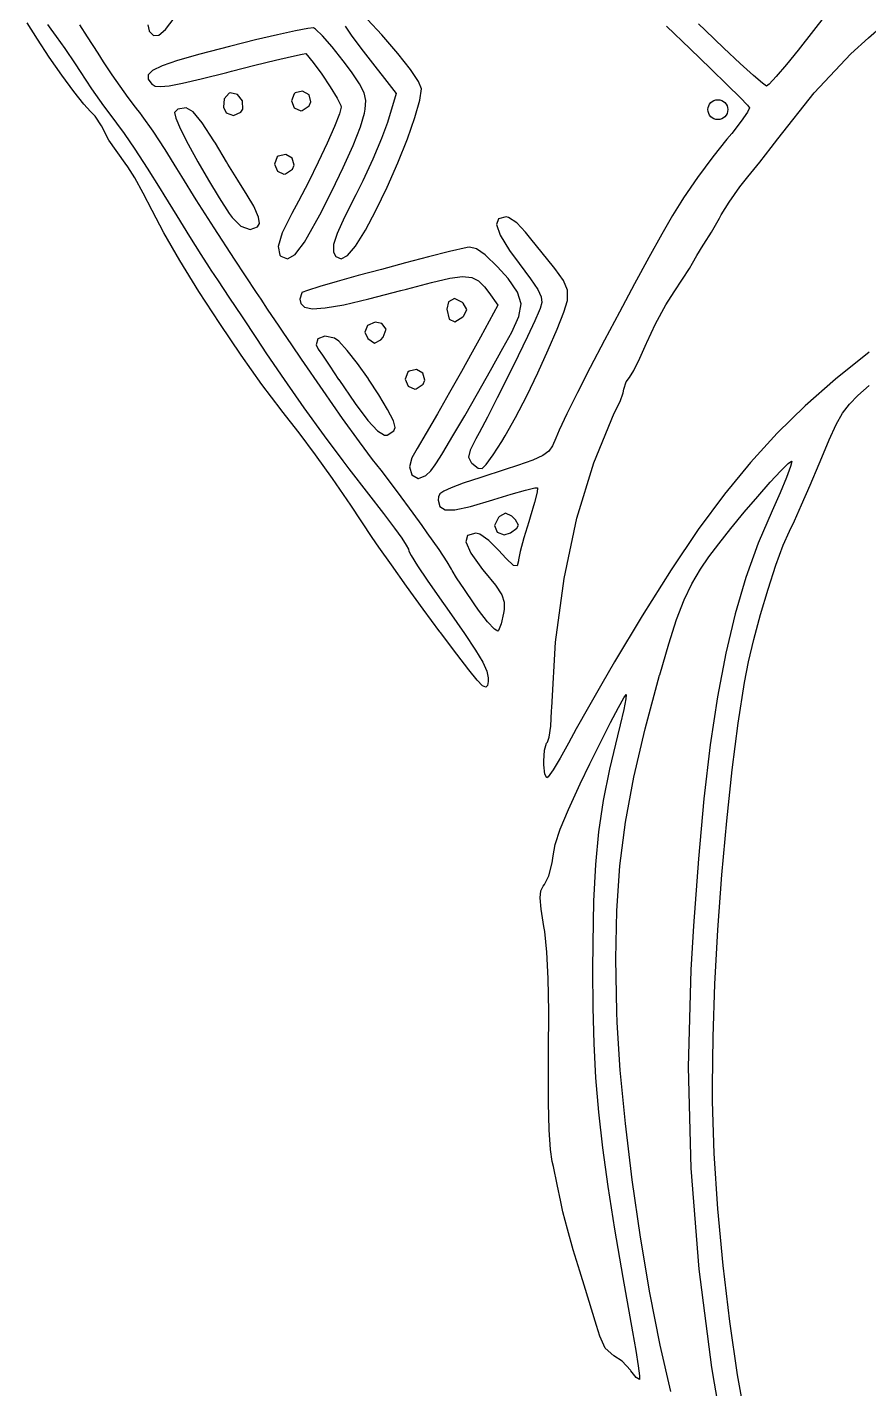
# Model space of a CAD drawing. Header units: inches. Extents: x -2.16 to 7.19, y -6.87 to -1.22.
# Drawn here: x 3.287 to 3.785, y -5.221 to -4.414 of the extents above; entities that cross this region are included whole.
import ezdxf

# ---------------------------------------------------------------- set-up
doc = ezdxf.new("R2010")
doc.units = ezdxf.units.IN
doc.header["$MEASUREMENT"] = 0
doc.layers.add('Front', color=13, linetype='CONTINUOUS', true_color=0xc83434)

msp = doc.modelspace()

# ---------------------------------------------------------------- linework, layer by layer
at = {"layer": 'Front', "linetype": 'CONTINUOUS'}
for p, q in [((3.76042, -4.40628), (3.74361, -4.42766)), ((3.29256, -4.42122), (3.28656, -4.41158)), ((3.29851, -4.41257), (3.30053, -4.4153)), ((3.32237, -4.41983), (3.31769, -4.41282)), ((3.35804, -4.41282), (3.35883, -4.41626)), ((3.36858, -4.41549), (3.37376, -4.40869)), ((3.45632, -4.41451), (3.45296, -4.41486)), ((3.45751, -4.41523), (3.45632, -4.41451)), ((3.47499, -4.41347), (3.47854, -4.41879)), ((3.49679, -4.41875), (3.48835, -4.4096)), ((3.66556, -4.41358), (3.6795, -4.42692)), ((3.68852, -4.41592), (3.6846, -4.41213)), ((3.78525, -4.42035), (3.7934, -4.41329)), ((3.29965, -4.43192), (3.29256, -4.42122)), ((3.30053, -4.4153), (3.3038, -4.41957)), ((3.3038, -4.41957), (3.30888, -4.42682)), ((3.32862, -4.42958), (3.32237, -4.41983)), ((3.35883, -4.41626), (3.35892, -4.41641)), ((3.35892, -4.41641), (3.36148, -4.41899)), ((3.36148, -4.41899), (3.36459, -4.41881)), ((3.36459, -4.41881), (3.36858, -4.41549)), ((3.42193, -4.42171), (3.4073, -4.42533)), ((3.43495, -4.41864), (3.42193, -4.42171)), ((3.44556, -4.41629), (3.43495, -4.41864)), ((3.45296, -4.41486), (3.44556, -4.41629)), ((3.46159, -4.4192), (3.45751, -4.41523)), ((3.46732, -4.42578), (3.46159, -4.4192)), ((3.47854, -4.41879), (3.48433, -4.4265)), ((3.50632, -4.42978), (3.49679, -4.41875)), ((3.69958, -4.42648), (3.68852, -4.41592)), ((3.77485, -4.42983), (3.78525, -4.42035)), ((3.30888, -4.42682), (3.31491, -4.43579)), ((3.33183, -4.4346), (3.32862, -4.42958)), ((3.38882, -4.43013), (3.37568, -4.43387)), ((3.40639, -4.42556), (3.38882, -4.43013)), ((3.4073, -4.42533), (3.40639, -4.42556)), ((3.44333, -4.43144), (3.44958, -4.43004)), ((3.44958, -4.43004), (3.45171, -4.42971)), ((3.45171, -4.42971), (3.45604, -4.43496)), ((3.47386, -4.43405), (3.46732, -4.42578)), ((3.48433, -4.4265), (3.49268, -4.43723)), ((3.51374, -4.43921), (3.50632, -4.42978)), ((3.6795, -4.42692), (3.69167, -4.43866)), ((3.70928, -4.43559), (3.69958, -4.42648)), ((3.74361, -4.42766), (3.73661, -4.43634)), ((3.753, -4.45303), (3.77485, -4.42983)), ((3.30711, -4.44264), (3.29965, -4.43192)), ((3.31491, -4.43579), (3.31787, -4.4403)), ((3.33698, -4.44231), (3.33183, -4.4346)), ((3.36651, -4.437), (3.36087, -4.43974)), ((3.37568, -4.43387), (3.36651, -4.437)), ((3.4076, -4.44026), (3.42157, -4.43673)), ((3.42157, -4.43673), (3.43373, -4.43373)), ((3.43373, -4.43373), (3.44333, -4.43144)), ((3.45604, -4.43496), (3.46116, -4.44199)), ((3.47875, -4.4406), (3.47386, -4.43405)), ((3.49268, -4.43723), (3.49841, -4.44453)), ((3.69167, -4.43866), (3.70168, -4.4484)), ((3.71708, -4.44273), (3.70928, -4.43559)), ((3.73661, -4.43634), (3.73064, -4.44333)), ((3.31417, -4.4523), (3.30711, -4.44264)), ((3.31787, -4.4403), (3.32475, -4.45062)), ((3.3392, -4.44563), (3.33698, -4.44231)), ((3.34637, -4.45578), (3.3392, -4.44563)), ((3.36087, -4.43974), (3.35829, -4.44231)), ((3.35829, -4.44231), (3.35831, -4.44494)), ((3.35831, -4.44494), (3.36049, -4.44786)), ((3.37854, -4.44735), (3.3897, -4.44476)), ((3.3897, -4.44476), (3.40489, -4.44096)), ((3.40489, -4.44096), (3.4076, -4.44026)), ((3.46116, -4.44199), (3.4662, -4.4495)), ((3.48364, -4.44776), (3.47875, -4.4406)), ((3.49841, -4.44453), (3.50531, -4.45334)), ((3.51855, -4.44641), (3.51374, -4.43921)), ((3.52027, -4.45074), (3.51855, -4.44641)), ((3.72242, -4.44738), (3.71708, -4.44273)), ((3.73064, -4.44333), (3.72641, -4.44781)), ((3.3201, -4.45984), (3.31417, -4.4523)), ((3.32475, -4.45062), (3.33183, -4.46073)), ((3.36049, -4.44786), (3.36055, -4.44792)), ((3.36055, -4.44792), (3.36242, -4.44903)), ((3.36242, -4.44903), (3.36559, -4.44938)), ((3.36559, -4.44938), (3.37074, -4.44886)), ((3.37074, -4.44886), (3.37854, -4.44735)), ((3.40632, -4.45321), (3.40339, -4.45656)), ((3.40689, -4.45304), (3.40632, -4.45321)), ((3.4112, -4.45404), (3.40689, -4.45304)), ((3.41414, -4.4578), (3.4112, -4.45404)), ((3.44475, -4.45355), (3.44315, -4.4578)), ((3.4454, -4.45299), (3.44475, -4.45355)), ((3.44978, -4.45203), (3.4454, -4.45299)), ((3.45364, -4.45418), (3.44978, -4.45203)), ((3.45479, -4.45839), (3.45364, -4.45418)), ((3.4662, -4.4495), (3.47029, -4.45615)), ((3.48628, -4.45305), (3.48364, -4.44776)), ((3.48722, -4.45767), (3.48628, -4.45305)), ((3.50531, -4.45334), (3.50007, -4.47057)), ((3.5193, -4.45732), (3.52027, -4.45074)), ((3.70168, -4.4484), (3.70913, -4.45578)), ((3.72475, -4.44905), (3.72242, -4.44738)), ((3.72641, -4.44781), (3.72475, -4.44905)), ((3.7315, -4.4803), (3.753, -4.45303)), ((3.32416, -4.46418), (3.3201, -4.45984)), ((3.33183, -4.46073), (3.33789, -4.46893)), ((3.35084, -4.46163), (3.34637, -4.45578)), ((3.35213, -4.46333), (3.35084, -4.46163)), ((3.37582, -4.46275), (3.37388, -4.46472)), ((3.3807, -4.462), (3.37582, -4.46275)), ((3.38487, -4.46434), (3.3807, -4.462)), ((3.40339, -4.45656), (3.40288, -4.46163)), ((3.40288, -4.46163), (3.40442, -4.46488)), ((3.41328, -4.46451), (3.41436, -4.46277)), ((3.41422, -4.45791), (3.41414, -4.4578)), ((3.41436, -4.46277), (3.41422, -4.45791)), ((3.44315, -4.4578), (3.44484, -4.4619)), ((3.44484, -4.4619), (3.44877, -4.46367)), ((3.44959, -4.46358), (3.45377, -4.4607)), ((3.45377, -4.4607), (3.45479, -4.45839)), ((3.47029, -4.45615), (3.47255, -4.46064)), ((3.47274, -4.46148), (3.47165, -4.46551)), ((3.47255, -4.46064), (3.47274, -4.46148)), ((3.48659, -4.46504), (3.487, -4.4628)), ((3.487, -4.4628), (3.48722, -4.45767)), ((3.5164, -4.46761), (3.5193, -4.45732)), ((3.70913, -4.45578), (3.71362, -4.46041)), ((3.71362, -4.46041), (3.7148, -4.46184)), ((3.7148, -4.46184), (3.71364, -4.4645)), ((3.32678, -4.46686), (3.32416, -4.46418)), ((3.33062, -4.47269), (3.32678, -4.46686)), ((3.33789, -4.46893), (3.33954, -4.47102)), ((3.33954, -4.47102), (3.34404, -4.47711)), ((3.35322, -4.46472), (3.35213, -4.46333)), ((3.35475, -4.46668), (3.35322, -4.46472)), ((3.36121, -4.47578), (3.35475, -4.46668)), ((3.37388, -4.46472), (3.37462, -4.46798)), ((3.37462, -4.46798), (3.37752, -4.47455)), ((3.39034, -4.47076), (3.38487, -4.46434)), ((3.39728, -4.48155), (3.39034, -4.47076)), ((3.40442, -4.46488), (3.40894, -4.46652)), ((3.40894, -4.46652), (3.41328, -4.46451)), ((3.44877, -4.46367), (3.44959, -4.46358)), ((3.47165, -4.46551), (3.46869, -4.47297)), ((3.48406, -4.47313), (3.48659, -4.46504)), ((3.50007, -4.47057), (3.49663, -4.48015)), ((3.51197, -4.48033), (3.5164, -4.46761)), ((3.70988, -4.46993), (3.70421, -4.47716)), ((3.71364, -4.4645), (3.70988, -4.46993)), ((3.33485, -4.48101), (3.33062, -4.47269)), ((3.34404, -4.47711), (3.35034, -4.48637)), ((3.36842, -4.48671), (3.36121, -4.47578)), ((3.37752, -4.47455), (3.38204, -4.48349)), ((3.46869, -4.47297), (3.46432, -4.48287)), ((3.4797, -4.48418), (3.48406, -4.47313)), ((3.70421, -4.47716), (3.70135, -4.48059)), ((3.34462, -4.49477), (3.33485, -4.48101)), ((3.35034, -4.48637), (3.3577, -4.49768)), ((3.37524, -4.4978), (3.36842, -4.48671)), ((3.38204, -4.48349), (3.3877, -4.49389)), ((3.39812, -4.48296), (3.39728, -4.48155)), ((3.4047, -4.49388), (3.39812, -4.48296)), ((3.46432, -4.48287), (3.45901, -4.4942)), ((3.47394, -4.49722), (3.4797, -4.48418)), ((3.49663, -4.48015), (3.49152, -4.49229)), ((3.50637, -4.49446), (3.51197, -4.48033)), ((3.70135, -4.48059), (3.69309, -4.49091)), ((3.72079, -4.49422), (3.7277, -4.48537)), ((3.7277, -4.48537), (3.7315, -4.4803)), ((3.34622, -4.49685), (3.34462, -4.49477)), ((3.3877, -4.49389), (3.39397, -4.5048)), ((3.40557, -4.4953), (3.4047, -4.49388)), ((3.43475, -4.49105), (3.43315, -4.4953)), ((3.4354, -4.49049), (3.43475, -4.49105)), ((3.43978, -4.48953), (3.4354, -4.49049)), ((3.44364, -4.49168), (3.43978, -4.48953)), ((3.44479, -4.49589), (3.44364, -4.49168)), ((3.45901, -4.4942), (3.45323, -4.50598)), ((3.49152, -4.49229), (3.48552, -4.50519)), ((3.5, -4.50894), (3.50637, -4.49446)), ((3.69309, -4.49091), (3.68395, -4.50321)), ((3.71385, -4.5028), (3.72079, -4.49422)), ((3.35032, -4.50343), (3.34622, -4.49685)), ((3.3577, -4.49768), (3.36537, -4.50991)), ((3.37814, -4.50265), (3.37524, -4.4978)), ((3.38675, -4.51655), (3.37814, -4.50265)), ((3.41144, -4.50484), (3.40557, -4.4953)), ((3.43315, -4.4953), (3.43484, -4.4994)), ((3.43484, -4.4994), (3.43877, -4.50117)), ((3.43877, -4.50117), (3.43959, -4.50108)), ((3.43959, -4.50108), (3.44377, -4.4982)), ((3.44377, -4.4982), (3.44479, -4.49589)), ((3.46724, -4.51126), (3.47394, -4.49722)), ((3.68395, -4.50321), (3.67563, -4.51521)), ((3.70909, -4.50884), (3.71385, -4.5028)), ((3.35535, -4.51251), (3.35032, -4.50343)), ((3.36537, -4.50991), (3.36758, -4.51352)), ((3.39397, -4.5048), (3.40034, -4.51531)), ((3.417, -4.51365), (3.41144, -4.50484)), ((3.45323, -4.50598), (3.44742, -4.51721)), ((3.46004, -4.52532), (3.46724, -4.51126)), ((3.48552, -4.50519), (3.48129, -4.51356)), ((3.49325, -4.52277), (3.5, -4.50894)), ((3.70272, -4.51777), (3.70909, -4.50884)), ((3.36055, -4.5228), (3.35535, -4.51251)), ((3.36758, -4.51352), (3.37523, -4.52603)), ((3.39735, -4.53314), (3.38675, -4.51655)), ((3.40034, -4.51531), (3.40631, -4.52447)), ((3.42087, -4.52031), (3.417, -4.51365)), ((3.44742, -4.51721), (3.44336, -4.52463)), ((3.48129, -4.51356), (3.47458, -4.52675)), ((3.67395, -4.51777), (3.66915, -4.52566)), ((3.67563, -4.51521), (3.67395, -4.51777)), ((3.69804, -4.5253), (3.70272, -4.51777)), ((3.36751, -4.53606), (3.36055, -4.5228)), ((3.37523, -4.52603), (3.38277, -4.53818)), ((3.40631, -4.52447), (3.40805, -4.52696)), ((3.40805, -4.52696), (3.41326, -4.53201)), ((3.42369, -4.52672), (3.42087, -4.52031)), ((3.42426, -4.53053), (3.42369, -4.52672)), ((3.44336, -4.52463), (3.43765, -4.53605)), ((3.45278, -4.53842), (3.46004, -4.52532)), ((3.47458, -4.52675), (3.47029, -4.53636)), ((3.48701, -4.53435), (3.49325, -4.52277)), ((3.57041, -4.52655), (3.56591, -4.52765)), ((3.57194, -4.52689), (3.57041, -4.52655)), ((3.57683, -4.53008), (3.57194, -4.52689)), ((3.66915, -4.52566), (3.6627, -4.53691)), ((3.69214, -4.53562), (3.69698, -4.52723)), ((3.69698, -4.52723), (3.69804, -4.5253)), ((3.4094, -4.55164), (3.39735, -4.53314)), ((3.41326, -4.53201), (3.41872, -4.53396)), ((3.41872, -4.53396), (3.42303, -4.53248)), ((3.42303, -4.53248), (3.42426, -4.53053)), ((3.48109, -4.54391), (3.48701, -4.53435)), ((3.56591, -4.52765), (3.56471, -4.53114)), ((3.56471, -4.53114), (3.56691, -4.53732)), ((3.58202, -4.53554), (3.57683, -4.53008)), ((3.58518, -4.53957), (3.58202, -4.53554)), ((3.37704, -4.55251), (3.36751, -4.53606)), ((3.38277, -4.53818), (3.38943, -4.54877)), ((3.43765, -4.53605), (3.43536, -4.54417)), ((3.44645, -4.54743), (3.45086, -4.5416)), ((3.45086, -4.5416), (3.45278, -4.53842)), ((3.4682, -4.54303), (3.4681, -4.54743)), ((3.47029, -4.53636), (3.4682, -4.54303)), ((3.56691, -4.53732), (3.57257, -4.54648)), ((3.59184, -4.54792), (3.58518, -4.53957)), ((3.6627, -4.53691), (3.65501, -4.55074)), ((3.68358, -4.54944), (3.68738, -4.54331)), ((3.68738, -4.54331), (3.68771, -4.5428)), ((3.68771, -4.5428), (3.69214, -4.53562)), ((3.38943, -4.54877), (3.39447, -4.55661)), ((3.42241, -4.57129), (3.4094, -4.55164)), ((3.43536, -4.54417), (3.43641, -4.54929)), ((3.43641, -4.54929), (3.43692, -4.54988)), ((3.43692, -4.54988), (3.44085, -4.55151)), ((3.44085, -4.55151), (3.44539, -4.54883)), ((3.44539, -4.54883), (3.44645, -4.54743)), ((3.4681, -4.54743), (3.46951, -4.54997)), ((3.46951, -4.54997), (3.47265, -4.55137)), ((3.47265, -4.55137), (3.47641, -4.54947)), ((3.47641, -4.54947), (3.48109, -4.54391)), ((3.5245, -4.5503), (3.51075, -4.55388)), ((3.53697, -4.54717), (3.5245, -4.5503)), ((3.54728, -4.54472), (3.53697, -4.54717)), ((3.54879, -4.54451), (3.54728, -4.54472)), ((3.55294, -4.54547), (3.54879, -4.54451)), ((3.55812, -4.54914), (3.55294, -4.54547)), ((3.56534, -4.55615), (3.55812, -4.54914)), ((3.57257, -4.54648), (3.57811, -4.55411)), ((3.59853, -4.55617), (3.59184, -4.54792)), ((3.65501, -4.55074), (3.64651, -4.56635)), ((3.68103, -4.55402), (3.68358, -4.54944)), ((3.38832, -4.57079), (3.37704, -4.55251)), ((3.39447, -4.55661), (3.39545, -4.5581)), ((3.39545, -4.5581), (3.39973, -4.56451)), ((3.49658, -4.55766), (3.48283, -4.56141)), ((3.51075, -4.55388), (3.49658, -4.55766)), ((3.57176, -4.56318), (3.56534, -4.55615)), ((3.57811, -4.55411), (3.58496, -4.56332)), ((3.59928, -4.55709), (3.59853, -4.55617)), ((3.60456, -4.56437), (3.59928, -4.55709)), ((3.67513, -4.56346), (3.67917, -4.55723)), ((3.67917, -4.55723), (3.68103, -4.55402)), ((3.39973, -4.56451), (3.4061, -4.57408)), ((3.47038, -4.5649), (3.46009, -4.56789)), ((3.48283, -4.56141), (3.47038, -4.5649)), ((3.5115, -4.56934), (3.52623, -4.56542)), ((3.52623, -4.56542), (3.53701, -4.56294)), ((3.53701, -4.56294), (3.54469, -4.56193)), ((3.54469, -4.56193), (3.55014, -4.56244)), ((3.55014, -4.56244), (3.55419, -4.56449)), ((3.55419, -4.56449), (3.55771, -4.56812)), ((3.5773, -4.57111), (3.57176, -4.56318)), ((3.58496, -4.56332), (3.5892, -4.56958)), ((3.60687, -4.56997), (3.60456, -4.56437)), ((3.64651, -4.56635), (3.63762, -4.58295)), ((3.67002, -4.57093), (3.67513, -4.56346)), ((3.40065, -4.58982), (3.38832, -4.57079)), ((3.4061, -4.57408), (3.41389, -4.58581)), ((3.42518, -4.57543), (3.42241, -4.57129)), ((3.4291, -4.58128), (3.42518, -4.57543)), ((3.4493, -4.57152), (3.4482, -4.57543)), ((3.4482, -4.57543), (3.44872, -4.57797)), ((3.44941, -4.57144), (3.4493, -4.57152)), ((3.45281, -4.57015), (3.44941, -4.57144)), ((3.46009, -4.56789), (3.45281, -4.57015)), ((3.47425, -4.57863), (3.48905, -4.57522)), ((3.48905, -4.57522), (3.50809, -4.57027)), ((3.50809, -4.57027), (3.5115, -4.56934)), ((3.53991, -4.57492), (3.53634, -4.57688)), ((3.54465, -4.57738), (3.53991, -4.57492)), ((3.55771, -4.56812), (3.56018, -4.57145)), ((3.56018, -4.57145), (3.56546, -4.57886)), ((3.57932, -4.5782), (3.5773, -4.57111)), ((3.5892, -4.56958), (3.59127, -4.57391)), ((3.59127, -4.57391), (3.59161, -4.57735)), ((3.60677, -4.5761), (3.6069, -4.57541)), ((3.6069, -4.57541), (3.60687, -4.56997)), ((3.66516, -4.57861), (3.67002, -4.57093)), ((3.43584, -4.59132), (3.4291, -4.58128)), ((3.44872, -4.57797), (3.45092, -4.58016)), ((3.45092, -4.58016), (3.45561, -4.58104)), ((3.45561, -4.58104), (3.46325, -4.58055)), ((3.46325, -4.58055), (3.47425, -4.57863)), ((3.53634, -4.57688), (3.53525, -4.58128)), ((3.53525, -4.58128), (3.53662, -4.58716)), ((3.54503, -4.57776), (3.54465, -4.57738)), ((3.54722, -4.58143), (3.54503, -4.57776)), ((3.54536, -4.58517), (3.54722, -4.58143)), ((3.56546, -4.57886), (3.55525, -4.59781)), ((3.57808, -4.58569), (3.57932, -4.5782)), ((3.59013, -4.58227), (3.58756, -4.58817)), ((3.59065, -4.58091), (3.59013, -4.58227)), ((3.59161, -4.57735), (3.59065, -4.58091)), ((3.60077, -4.59314), (3.60469, -4.58301)), ((3.60469, -4.58301), (3.60677, -4.5761)), ((3.63762, -4.58295), (3.62875, -4.59974)), ((3.65894, -4.58998), (3.66516, -4.57861)), ((3.41335, -4.60856), (3.40065, -4.58982)), ((3.41389, -4.58581), (3.42245, -4.59867)), ((3.4383, -4.59495), (3.43584, -4.59132)), ((3.48823, -4.59086), (3.48665, -4.59495)), ((3.49287, -4.58905), (3.48823, -4.59086)), ((3.49686, -4.58986), (3.49287, -4.58905)), ((3.49941, -4.59319), (3.49686, -4.58986)), ((3.53662, -4.58716), (3.5401, -4.5888)), ((3.5401, -4.5888), (3.54476, -4.58586)), ((3.54476, -4.58586), (3.54536, -4.58517)), ((3.57387, -4.59483), (3.57808, -4.58569)), ((3.58756, -4.58817), (3.58323, -4.5974)), ((3.65381, -4.60095), (3.65894, -4.58998)), ((3.42245, -4.59867), (3.4285, -4.60779)), ((3.44337, -4.60242), (3.4383, -4.59495)), ((3.45894, -4.59892), (3.45785, -4.60242)), ((3.46298, -4.59732), (3.45894, -4.59892)), ((3.46873, -4.59847), (3.46298, -4.59732)), ((3.4712, -4.60031), (3.46873, -4.59847)), ((3.48665, -4.59495), (3.48845, -4.59874)), ((3.48845, -4.59874), (3.49248, -4.60135)), ((3.49248, -4.60135), (3.49619, -4.59954)), ((3.49619, -4.59954), (3.49766, -4.59791)), ((3.49766, -4.59791), (3.49941, -4.59319)), ((3.55525, -4.59781), (3.55029, -4.60685)), ((3.56861, -4.60446), (3.57387, -4.59483)), ((3.58323, -4.5974), (3.57769, -4.60884)), ((3.59549, -4.60547), (3.60077, -4.59314)), ((3.62875, -4.59974), (3.62033, -4.61594)), ((3.4285, -4.60779), (3.43885, -4.62302)), ((3.44918, -4.61096), (3.44337, -4.60242)), ((3.45785, -4.60242), (3.45906, -4.60494)), ((3.45906, -4.60494), (3.46161, -4.60859)), ((3.4762, -4.60575), (3.4712, -4.60031)), ((3.48231, -4.61355), (3.4762, -4.60575)), ((3.55029, -4.60685), (3.54396, -4.61819)), ((3.56126, -4.61765), (3.56861, -4.60446)), ((3.5893, -4.61898), (3.59549, -4.60547)), ((3.64974, -4.61022), (3.65365, -4.60134)), ((3.65365, -4.60134), (3.65381, -4.60095)), ((3.78576, -4.60683), (3.76582, -4.62283)), ((3.42573, -4.62594), (3.41335, -4.60856)), ((3.46192, -4.62945), (3.44918, -4.61096)), ((3.46161, -4.60859), (3.46597, -4.61503)), ((3.46597, -4.61503), (3.47119, -4.62289)), ((3.48881, -4.62266), (3.48231, -4.61355)), ((3.57769, -4.60884), (3.57151, -4.62139)), ((3.62033, -4.61594), (3.61277, -4.63074)), ((3.64611, -4.61753), (3.64974, -4.61022)), ((3.43885, -4.62302), (3.45063, -4.63978)), ((3.47119, -4.62289), (3.47127, -4.623)), ((3.47127, -4.623), (3.48092, -4.63716)), ((3.4889, -4.6228), (3.48881, -4.62266)), ((3.49501, -4.63205), (3.4889, -4.6228)), ((3.51225, -4.61855), (3.51065, -4.6228)), ((3.51065, -4.6228), (3.51234, -4.6269)), ((3.5129, -4.61799), (3.51225, -4.61855)), ((3.51728, -4.61703), (3.5129, -4.61799)), ((3.52114, -4.61918), (3.51728, -4.61703)), ((3.52229, -4.62339), (3.52114, -4.61918)), ((3.52127, -4.6257), (3.52229, -4.62339)), ((3.54396, -4.61819), (3.5369, -4.6307)), ((3.55355, -4.63123), (3.56126, -4.61765)), ((3.57151, -4.62139), (3.56522, -4.63392)), ((3.58267, -4.63264), (3.5893, -4.61898)), ((3.64173, -4.62441), (3.64355, -4.62174)), ((3.64355, -4.62174), (3.64611, -4.61753)), ((3.76582, -4.62283), (3.74776, -4.63864)), ((3.43709, -4.6409), (3.42573, -4.62594)), ((3.47354, -4.64601), (3.46192, -4.62945)), ((3.50019, -4.64067), (3.49501, -4.63205)), ((3.51234, -4.6269), (3.51627, -4.62867)), ((3.51627, -4.62867), (3.51709, -4.62858)), ((3.51709, -4.62858), (3.52127, -4.6257)), ((3.5369, -4.6307), (3.52975, -4.64323)), ((3.54595, -4.6444), (3.55355, -4.63123)), ((3.61277, -4.63074), (3.60649, -4.64336)), ((3.63799, -4.63596), (3.63992, -4.63083)), ((3.63992, -4.63083), (3.64025, -4.62865)), ((3.64025, -4.62865), (3.64173, -4.62441)), ((3.77907, -4.63244), (3.7858, -4.62657)), ((3.45063, -4.63978), (3.46261, -4.65638)), ((3.48092, -4.63716), (3.48851, -4.64718)), ((3.56522, -4.63392), (3.55938, -4.64533)), ((3.57608, -4.64544), (3.58267, -4.63264)), ((3.63452, -4.64288), (3.63799, -4.63596)), ((3.74776, -4.63864), (3.73109, -4.65484)), ((3.76998, -4.64287), (3.77403, -4.63751)), ((3.77403, -4.63751), (3.77907, -4.63244)), ((3.43754, -4.64146), (3.43709, -4.6409)), ((3.44783, -4.65466), (3.43754, -4.64146)), ((3.48352, -4.65988), (3.47354, -4.64601)), ((3.48851, -4.64718), (3.49427, -4.65335)), ((3.50365, -4.64749), (3.50019, -4.64067)), ((3.50468, -4.65145), (3.50365, -4.64749)), ((3.52975, -4.64323), (3.52316, -4.65467)), ((3.53893, -4.65638), (3.54595, -4.6444)), ((3.55938, -4.64533), (3.55454, -4.65451)), ((3.56998, -4.65634), (3.57608, -4.64544)), ((3.60649, -4.64336), (3.60192, -4.653)), ((3.62241, -4.67226), (3.63452, -4.64288)), ((3.76621, -4.6496), (3.76998, -4.64287)), ((3.45753, -4.66765), (3.44783, -4.65466)), ((3.46261, -4.65638), (3.47359, -4.6711)), ((3.49427, -4.65335), (3.49846, -4.65594)), ((3.49846, -4.65594), (3.49991, -4.65602)), ((3.49991, -4.65602), (3.50385, -4.65332)), ((3.50385, -4.65332), (3.50468, -4.65145)), ((3.52316, -4.65467), (3.51778, -4.66389)), ((3.53293, -4.66636), (3.53893, -4.65638)), ((3.55454, -4.65451), (3.55254, -4.65815)), ((3.56798, -4.65966), (3.56998, -4.65634)), ((3.60192, -4.653), (3.59986, -4.6578)), ((3.73109, -4.65484), (3.7153, -4.67206)), ((3.76199, -4.6588), (3.76621, -4.6496)), ((3.49134, -4.6703), (3.48352, -4.65988)), ((3.51778, -4.66389), (3.51449, -4.66934)), ((3.55254, -4.65815), (3.54912, -4.6648)), ((3.56286, -4.66762), (3.56798, -4.65966)), ((3.59797, -4.66225), (3.59573, -4.66548)), ((3.59986, -4.6578), (3.59797, -4.66225)), ((3.75663, -4.67155), (3.76199, -4.6588)), ((3.46745, -4.68155), (3.45753, -4.66765)), ((3.47359, -4.6711), (3.47725, -4.67586)), ((3.49631, -4.67671), (3.49134, -4.6703)), ((3.51449, -4.66934), (3.51312, -4.67465)), ((3.52844, -4.67356), (3.53133, -4.66892)), ((3.53133, -4.66892), (3.53293, -4.66636)), ((3.54912, -4.6648), (3.54826, -4.66892)), ((3.54826, -4.66892), (3.54969, -4.6721)), ((3.54969, -4.6721), (3.55009, -4.67261)), ((3.55009, -4.67261), (3.55397, -4.67554)), ((3.5587, -4.67336), (3.56286, -4.66762)), ((3.58635, -4.67069), (3.57729, -4.67384)), ((3.59218, -4.6681), (3.58635, -4.67069)), ((3.59573, -4.66548), (3.59218, -4.6681)), ((3.61248, -4.70522), (3.62241, -4.67226)), ((3.7153, -4.67206), (3.69991, -4.69089)), ((3.73333, -4.67705), (3.73776, -4.67267)), ((3.73776, -4.67267), (3.73975, -4.67141)), ((3.73979, -4.67147), (3.7391, -4.6745)), ((3.73975, -4.67141), (3.73979, -4.67147)), ((3.75604, -4.67298), (3.75663, -4.67155)), ((3.47725, -4.67586), (3.48889, -4.69087)), ((3.50604, -4.68954), (3.49631, -4.67671)), ((3.51312, -4.67465), (3.51466, -4.67941)), ((3.51466, -4.67941), (3.51842, -4.68155)), ((3.51854, -4.68155), (3.52281, -4.67983)), ((3.52281, -4.67983), (3.5259, -4.67717)), ((3.5259, -4.67717), (3.52844, -4.67356)), ((3.55397, -4.67554), (3.55625, -4.6758)), ((3.57, -4.67622), (3.55542, -4.68096)), ((3.55625, -4.6758), (3.5587, -4.67336)), ((3.57729, -4.67384), (3.57, -4.67622)), ((3.72708, -4.68382), (3.73333, -4.67705)), ((3.7391, -4.6745), (3.73666, -4.68108)), ((3.75073, -4.68552), (3.75604, -4.67298)), ((3.47837, -4.69748), (3.46745, -4.68155)), ((3.51842, -4.68155), (3.51854, -4.68155)), ((3.53785, -4.68708), (3.53352, -4.68908)), ((3.54493, -4.68448), (3.53785, -4.68708)), ((3.55542, -4.68096), (3.54493, -4.68448)), ((3.5735, -4.69099), (3.58199, -4.68858)), ((3.58199, -4.68858), (3.58753, -4.68724)), ((3.58753, -4.68724), (3.58915, -4.68711)), ((3.58915, -4.68711), (3.58887, -4.68974)), ((3.71964, -4.69225), (3.72708, -4.68382)), ((3.73666, -4.68108), (3.73285, -4.69023)), ((3.74568, -4.69717), (3.75073, -4.68552)), ((3.48889, -4.69087), (3.49777, -4.70242)), ((3.51537, -4.70213), (3.50604, -4.68954)), ((3.53039, -4.69249), (3.53025, -4.69443)), ((3.53025, -4.69443), (3.53115, -4.69829)), ((3.53125, -4.69078), (3.53039, -4.69249)), ((3.53352, -4.68908), (3.53125, -4.69078)), ((3.54939, -4.69823), (3.56264, -4.69433)), ((3.56264, -4.69433), (3.5631, -4.69418)), ((3.5631, -4.69418), (3.5735, -4.69099)), ((3.58731, -4.69593), (3.5848, -4.7045)), ((3.58887, -4.68974), (3.58731, -4.69593)), ((3.69991, -4.69089), (3.68441, -4.71194)), ((3.71164, -4.70162), (3.71964, -4.69225)), ((3.73285, -4.69023), (3.72814, -4.70077)), ((3.49111, -4.71655), (3.47837, -4.69748)), ((3.49777, -4.70242), (3.50422, -4.711)), ((3.52066, -4.70946), (3.51537, -4.70213)), ((3.53115, -4.69829), (3.53424, -4.70021)), ((3.53424, -4.70021), (3.54012, -4.70019)), ((3.54012, -4.70019), (3.54939, -4.69823)), ((3.56597, -4.70476), (3.56366, -4.70946)), ((3.5665, -4.70424), (3.56597, -4.70476)), ((3.57016, -4.7021), (3.5665, -4.70424)), ((3.57388, -4.70394), (3.57016, -4.7021)), ((3.57604, -4.7061), (3.57388, -4.70394)), ((3.5848, -4.7045), (3.5839, -4.70737)), ((3.70372, -4.7112), (3.71164, -4.70162)), ((3.72814, -4.70077), (3.71992, -4.72006)), ((3.74141, -4.70668), (3.74568, -4.69717)), ((3.50422, -4.711), (3.5086, -4.71707)), ((3.52376, -4.71376), (3.52066, -4.70946)), ((3.56366, -4.70946), (3.56513, -4.71336)), ((3.57302, -4.71391), (3.57683, -4.71101)), ((3.57775, -4.70927), (3.57604, -4.7061)), ((3.57683, -4.71101), (3.57775, -4.70927)), ((3.5839, -4.70737), (3.58102, -4.71689)), ((3.60489, -4.74094), (3.61248, -4.70522)), ((3.68441, -4.71194), (3.6683, -4.73581)), ((3.69649, -4.72028), (3.70372, -4.7112)), ((3.73481, -4.72115), (3.73847, -4.71282)), ((3.73847, -4.7128), (3.74141, -4.70668)), ((3.73847, -4.71282), (3.73847, -4.7128)), ((3.49502, -4.72231), (3.49111, -4.71655)), ((3.5086, -4.71707), (3.51125, -4.72112)), ((3.51125, -4.72112), (3.51251, -4.72361)), ((3.53068, -4.72367), (3.52376, -4.71376)), ((3.54753, -4.71534), (3.54653, -4.71927)), ((3.54653, -4.71927), (3.54951, -4.72595)), ((3.55248, -4.71405), (3.54753, -4.71534)), ((3.55481, -4.71472), (3.55248, -4.71405)), ((3.56016, -4.71834), (3.55481, -4.71472)), ((3.56592, -4.72405), (3.56016, -4.71834)), ((3.56513, -4.71336), (3.56923, -4.71496)), ((3.56923, -4.71496), (3.57302, -4.71391)), ((3.58102, -4.71689), (3.57886, -4.72483)), ((3.69059, -4.72811), (3.69649, -4.72028)), ((3.71992, -4.72006), (3.71266, -4.74025)), ((3.73046, -4.73305), (3.73481, -4.72115)), ((3.50242, -4.73287), (3.49502, -4.72231)), ((3.51251, -4.72361), (3.51275, -4.72472)), ((3.51275, -4.72472), (3.51413, -4.72735)), ((3.51413, -4.72735), (3.51795, -4.73332)), ((3.53561, -4.73112), (3.53068, -4.72367)), ((3.54951, -4.72595), (3.55648, -4.73549)), ((3.57041, -4.72909), (3.56592, -4.72405)), ((3.5748, -4.73312), (3.57041, -4.72909)), ((3.57886, -4.72483), (3.5778, -4.72979)), ((3.68568, -4.73529), (3.69059, -4.72811)), ((3.51146, -4.74549), (3.50242, -4.73287)), ((3.51795, -4.73332), (3.52372, -4.7419)), ((3.53799, -4.73538), (3.53561, -4.73112)), ((3.53839, -4.73616), (3.53799, -4.73538)), ((3.54113, -4.74056), (3.53839, -4.73616)), ((3.55648, -4.73549), (3.5577, -4.73696)), ((3.5577, -4.73696), (3.56417, -4.74495)), ((3.57709, -4.73347), (3.5748, -4.73312)), ((3.57775, -4.73039), (3.57709, -4.73347)), ((3.5778, -4.72979), (3.57775, -4.73039)), ((3.6683, -4.73581), (3.65109, -4.76312)), ((3.68056, -4.74401), (3.68568, -4.73529)), ((3.72582, -4.74722), (3.73046, -4.73305)), ((3.52372, -4.7419), (3.53097, -4.75238)), ((3.54573, -4.74752), (3.54113, -4.74056)), ((3.56417, -4.74495), (3.56788, -4.7505)), ((3.59984, -4.77859), (3.60489, -4.74094)), ((3.676, -4.75365), (3.68056, -4.74401)), ((3.71266, -4.74025), (3.70627, -4.76182)), ((3.52134, -4.75907), (3.51146, -4.74549)), ((3.53097, -4.75238), (3.53666, -4.76045)), ((3.55147, -4.75591), (3.54573, -4.74752)), ((3.56788, -4.7505), (3.5694, -4.75487)), ((3.72129, -4.76235), (3.72582, -4.74722)), ((3.53126, -4.7725), (3.52134, -4.75907)), ((3.53666, -4.76045), (3.54583, -4.77354)), ((3.55409, -4.75959), (3.55147, -4.75591)), ((3.55948, -4.76654), (3.55409, -4.75959)), ((3.569, -4.76137), (3.56748, -4.76777)), ((3.56934, -4.75932), (3.569, -4.76137)), ((3.5694, -4.75487), (3.56934, -4.75932)), ((3.67157, -4.76519), (3.676, -4.75365)), ((3.56358, -4.77098), (3.55948, -4.76654)), ((3.56748, -4.76777), (3.56587, -4.7718)), ((3.65109, -4.76312), (3.63473, -4.7903)), ((3.66688, -4.77963), (3.67157, -4.76519)), ((3.70627, -4.76182), (3.70067, -4.78525)), ((3.71729, -4.77715), (3.72129, -4.76235)), ((3.53155, -4.77289), (3.53126, -4.7725)), ((3.5412, -4.78577), (3.53155, -4.77289)), ((3.54583, -4.77354), (3.55234, -4.78333)), ((3.56565, -4.77208), (3.56358, -4.77098)), ((3.56587, -4.7718), (3.56565, -4.77208)), ((3.71422, -4.7903), (3.71729, -4.77715)), ((3.5483, -4.79504), (3.5412, -4.78577)), ((3.55234, -4.78333), (3.55659, -4.79052)), ((3.59752, -4.81737), (3.59984, -4.77859)), ((3.6615, -4.79796), (3.66688, -4.77963)), ((3.70067, -4.78525), (3.69578, -4.81101)), ((3.55659, -4.79052), (3.55896, -4.7958)), ((3.63473, -4.7903), (3.62715, -4.80328)), ((3.71188, -4.80253), (3.71422, -4.7903)), ((3.55326, -4.80112), (3.5483, -4.79504)), ((3.55648, -4.80444), (3.55326, -4.80112)), ((3.55896, -4.7958), (3.55982, -4.79984)), ((3.55978, -4.80191), (3.55934, -4.80441)), ((3.55982, -4.79984), (3.55978, -4.80191)), ((3.65282, -4.83004), (3.66144, -4.79814)), ((3.66144, -4.79814), (3.6615, -4.79796)), ((3.55838, -4.80539), (3.55648, -4.80444)), ((3.55934, -4.80441), (3.55838, -4.80539)), ((3.62715, -4.80328), (3.61924, -4.81713)), ((3.64026, -4.8116), (3.64164, -4.80961)), ((3.64165, -4.80961), (3.64143, -4.81224)), ((3.64164, -4.80961), (3.64165, -4.80961)), ((3.70806, -4.82671), (3.71188, -4.80253)), ((3.59746, -4.81938), (3.59752, -4.81737)), ((3.61924, -4.81713), (3.61204, -4.83002)), ((3.63241, -4.82631), (3.63707, -4.81739)), ((3.63707, -4.81739), (3.64026, -4.8116)), ((3.64143, -4.81224), (3.64016, -4.81861)), ((3.69578, -4.81101), (3.69151, -4.83957)), ((3.5969, -4.82839), (3.59746, -4.81938)), ((3.64016, -4.81861), (3.63805, -4.82764)), ((3.59599, -4.83504), (3.5969, -4.82839)), ((3.61204, -4.83002), (3.60748, -4.83842)), ((3.62665, -4.83766), (3.63241, -4.82631)), ((3.63643, -4.83413), (3.63169, -4.85389)), ((3.63805, -4.82764), (3.63643, -4.83413)), ((3.64613, -4.85868), (3.65282, -4.83004)), ((3.70449, -4.85439), (3.70806, -4.82671)), ((3.59325, -4.8426), (3.5945, -4.83845)), ((3.5945, -4.83845), (3.59491, -4.83801)), ((3.59491, -4.83801), (3.59599, -4.83504)), ((3.60748, -4.83842), (3.60252, -4.84738)), ((3.62013, -4.85078), (3.62665, -4.83766)), ((3.69151, -4.83957), (3.68778, -4.87142)), ((3.59275, -4.84919), (3.59325, -4.8426)), ((3.5928, -4.8513), (3.59275, -4.84919)), ((3.60252, -4.84738), (3.5983, -4.85438)), ((3.59345, -4.85683), (3.5928, -4.8513)), ((3.59463, -4.85904), (3.59345, -4.85683)), ((3.5983, -4.85438), (3.59541, -4.85843)), ((3.61434, -4.86271), (3.62013, -4.85078)), ((3.63169, -4.85389), (3.62802, -4.87246)), ((3.70124, -4.88464), (3.70449, -4.85439)), ((3.59541, -4.85843), (3.59463, -4.85904)), ((3.60738, -4.87782), (3.61434, -4.86271)), ((3.64121, -4.88535), (3.64613, -4.85868)), ((3.62802, -4.87246), (3.62532, -4.89098)), ((3.68778, -4.87142), (3.68451, -4.90703)), ((3.60254, -4.88957), (3.60738, -4.87782)), ((3.59959, -4.89853), (3.60254, -4.88957)), ((3.63791, -4.91131), (3.64121, -4.88535)), ((3.69841, -4.91652), (3.70124, -4.88464)), ((3.5983, -4.9053), (3.59959, -4.89853)), ((3.62532, -4.89098), (3.62345, -4.91053)), ((3.59774, -4.90942), (3.5983, -4.9053)), ((3.59578, -4.91718), (3.59774, -4.90942)), ((3.62345, -4.91053), (3.62232, -4.93223)), ((3.63606, -4.93786), (3.63791, -4.91131)), ((3.68451, -4.90703), (3.6816, -4.94687)), ((3.59246, -4.9232), (3.59326, -4.92223)), ((3.59326, -4.92223), (3.59578, -4.91718)), ((3.69607, -4.94909), (3.69841, -4.91652)), ((3.5906, -4.93025), (3.59101, -4.92609)), ((3.59123, -4.9369), (3.5906, -4.93025)), ((3.59101, -4.92609), (3.59246, -4.9232)), ((3.59287, -4.94723), (3.59123, -4.9369)), ((3.62232, -4.93223), (3.62178, -4.95719)), ((3.6355, -4.96626), (3.63606, -4.93786)), ((3.6816, -4.94687), (3.68001, -4.9728)), ((3.59333, -4.95014), (3.59287, -4.94723)), ((3.59464, -4.96245), (3.59333, -4.95014)), ((3.69429, -4.98141), (3.69607, -4.94909)), ((3.59545, -4.97809), (3.59464, -4.96245)), ((3.62178, -4.95719), (3.62171, -4.9728)), ((3.63606, -4.9978), (3.6355, -4.96626)), ((3.59579, -4.99762), (3.59545, -4.97809)), ((3.62171, -4.9728), (3.62187, -4.99544)), ((3.68001, -4.9728), (3.67839, -5.03063)), ((3.69317, -5.01254), (3.69429, -4.98141)), ((3.62187, -4.99544), (3.62245, -5.01651)), ((3.59566, -5.02157), (3.59579, -4.99762)), ((3.63629, -5.004), (3.63606, -4.9978)), ((3.63811, -5.03242), (3.63629, -5.004)), ((3.62245, -5.01651), (3.62353, -5.03684)), ((3.69278, -5.04155), (3.69317, -5.01254)), ((3.59556, -5.03224), (3.59566, -5.02157)), ((3.59562, -5.05179), (3.59556, -5.03224)), ((3.64115, -5.06399), (3.63811, -5.03242)), ((3.67839, -5.03063), (3.67997, -5.09043)), ((3.62353, -5.03684), (3.62521, -5.05721)), ((3.69285, -5.05075), (3.69278, -5.04155)), ((3.59601, -5.06766), (3.59562, -5.05179)), ((3.69385, -5.08167), (3.69285, -5.05075)), ((3.62521, -5.05721), (3.62756, -5.07844)), ((3.59674, -5.07939), (3.59601, -5.06766)), ((3.64522, -5.09738), (3.64115, -5.06399)), ((3.59778, -5.08657), (3.59674, -5.07939)), ((3.62756, -5.07844), (3.63069, -5.10133)), ((3.69598, -5.1145), (3.69385, -5.08167)), ((3.5985, -5.08952), (3.59778, -5.08657)), ((3.60083, -5.10005), (3.5985, -5.08952)), ((3.67997, -5.09043), (3.68464, -5.15038)), ((3.60285, -5.1103), (3.60083, -5.10005)), ((3.65013, -5.13128), (3.64522, -5.09738)), ((3.63069, -5.10133), (3.63468, -5.12669)), ((3.60417, -5.11635), (3.60285, -5.1103)), ((3.60683, -5.12666), (3.60417, -5.11635)), ((3.69909, -5.1481), (3.69598, -5.1145)), ((3.61029, -5.1389), (3.60683, -5.12666)), ((3.63468, -5.12669), (3.63962, -5.15533)), ((3.65569, -5.16436), (3.65013, -5.13128)), ((3.61411, -5.15155), (3.61029, -5.1389)), ((3.70306, -5.1813), (3.69909, -5.1481)), ((3.61751, -5.16239), (3.61411, -5.15155)), ((3.63962, -5.15533), (3.64549, -5.18744)), ((3.68464, -5.15038), (3.6923, -5.20867)), ((3.62111, -5.17404), (3.61751, -5.16239)), ((3.66173, -5.19531), (3.65569, -5.16436)), ((3.62406, -5.18367), (3.62111, -5.17404)), ((3.62593, -5.18992), (3.62406, -5.18367)), ((3.64549, -5.18744), (3.64743, -5.19845)), ((3.70774, -5.21297), (3.70306, -5.1813)), ((3.6292, -5.19721), (3.62593, -5.18992)), ((3.63435, -5.20168), (3.6292, -5.19721)), ((3.66804, -5.2228), (3.66173, -5.19531)), ((3.63928, -5.20483), (3.63435, -5.20168)), ((3.64421, -5.21026), (3.63928, -5.20483)), ((3.64743, -5.19845), (3.64883, -5.20752)), ((3.64438, -5.21051), (3.64421, -5.21026)), ((3.64757, -5.21457), (3.64438, -5.21051)), ((3.64883, -5.20752), (3.64954, -5.2136)), ((3.6923, -5.20867), (3.69381, -5.2178)), ((3.71302, -5.24195), (3.70774, -5.21297)), ((3.64949, -5.21565), (3.64757, -5.21457)), ((3.64954, -5.2136), (3.64949, -5.21565)), ((3.69381, -5.2178), (3.69622, -5.2316))]:
    msp.add_line(p, q, dxfattribs=at)
at = {"layer": 'Front'}
msp.add_circle((3.696, -4.463), 0.00591, dxfattribs=at)

doc.saveas('drawing.dxf')
